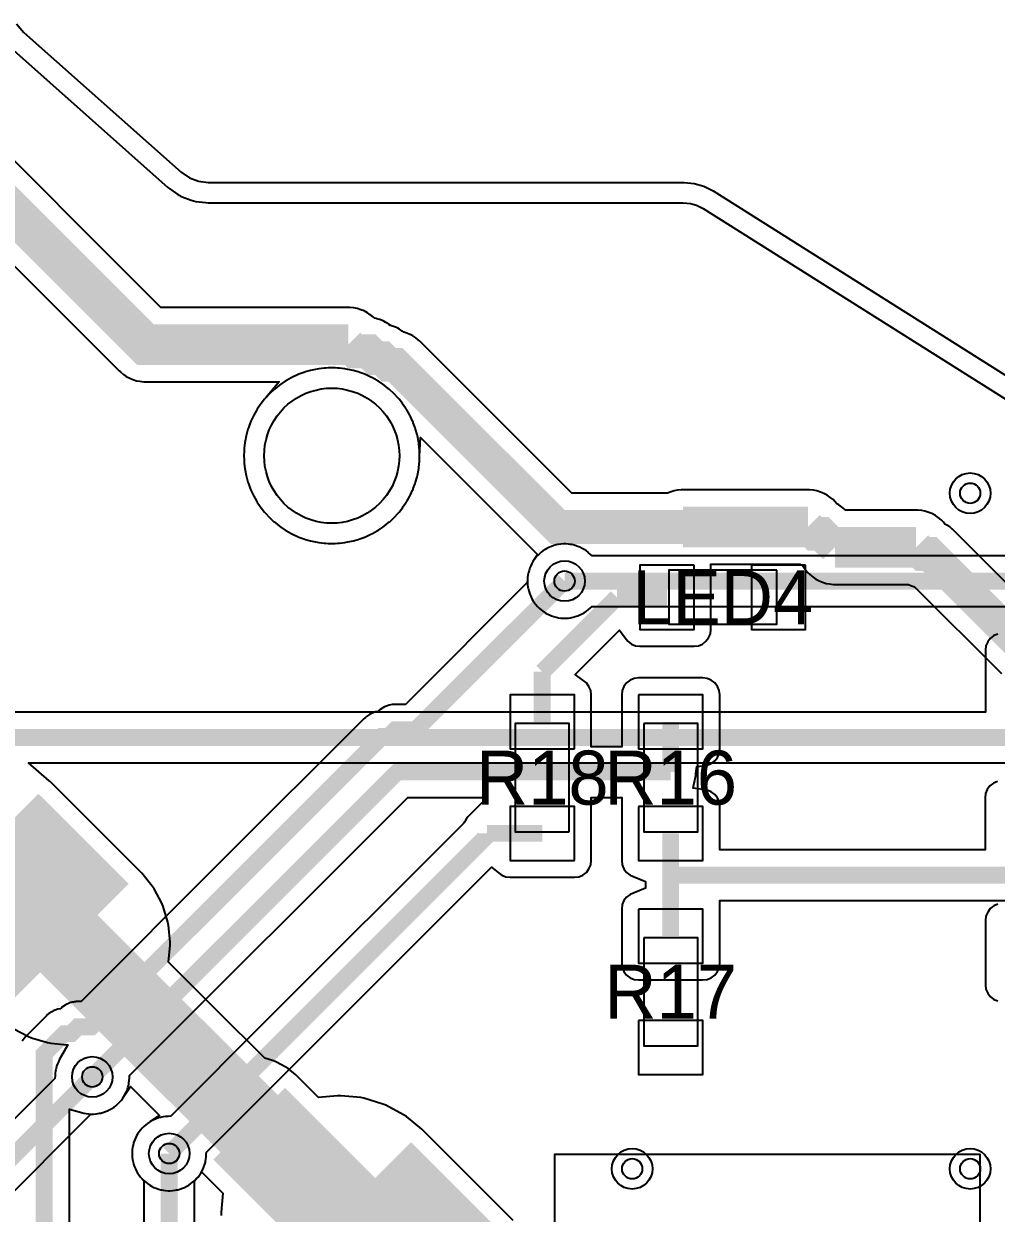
# Model space of a CAD drawing. Header units: millimetres. Extents: x -74 to 74, y -33 to 26.
# Drawn here: x 11 to 25.39, y 4.34 to 21.95 of the extents above; entities that cross this region are included whole.
import ezdxf
from ezdxf.enums import TextEntityAlignment as Align

# ---------------------------------------------------------------- set-up
doc = ezdxf.new("R2010")
doc.units = ezdxf.units.MM
for name, color, linetype in [('COBRE_BAIXO', 7, 'Continuous'), ('COBRE_CIMA', 7, 'Continuous'), ('CONTORNO', 7, 'Continuous'), ('CORPOS_CIMA', 7, 'Continuous'), ('FUROS', 7, 'Continuous'), ('PADS_CIMA', 7, 'Continuous'), ('PLANO_GND_BAIXO', 7, 'Continuous'), ('PLANO_GND_CIMA', 7, 'Continuous'), ('REFS_CIMA', 7, 'Continuous'), ('VIAS', 7, 'Continuous')]:
    doc.layers.add(name, color=color, linetype=linetype)

msp = doc.modelspace()

# ---------------------------------------------------------------- linework, layer by layer
at = {"layer": 'COBRE_BAIXO'}
for points, const_width in [([(19, 13.7), (25.9, 13.7), (26, 13.8), (28.6, 13.8), (29.4, 14.6), (29.6, 14.6), (29.7, 14.7), (30.3, 14.7), (30.4, 14.6), (30.6, 14.6), (31.2, 14), (31.2, 13.8), (31.3, 13.7), (31.3, 11.8), (34.2, 8.9), (34.2, 8.8), (34.3, 8.7), (34.3, 7.7), (34.5, 7.5)], 0.25), ([(26.783, 12.2), (26.783, 11.458), (26.708, 11.383), (10.3, 11.383), (9.552, 12.131), (8.939, 12.131)], 0.25), ([(10.333, 9.667), (11.667, 8.333)], 2.5), ([(11.667, 8.333), (14.333, 5.667)], 1.2), ([(12.013, 6.36), (10.219, 4.566), (10.219, -12.451)], 0.25), ([(14.333, 5.667), (15.667, 4.333)], 1.5), ([(15.667, 4.333), (17, 3), (17, 0.81), (20.333, 0.81)], 3), ([(22.276, -16.202), (13.151, -7.077), (13.151, 5.226)], 0.25)]:
    msp.add_lwpolyline(points, dxfattribs=dict(at, const_width=const_width))
at = {"layer": 'COBRE_CIMA'}
for points, const_width in [([(9.6, 20.4), (12.8, 17.2), (15.8, 17.2)], 0.6), ([(15.8, 17.2), (15.9, 17.1), (16.1, 17.1), (16.2, 17), (16.3, 17), (16.4, 16.9), (16.5, 16.9), (18.9, 14.5), (20.75, 14.5)], 0.5), ([(20.75, 14.5), (22.6, 14.5)], 0.6), ([(22.6, 14.5), (22.7, 14.4), (22.8, 14.4), (23, 14.2)], 0.5), ([(23, 14.2), (24.2, 14.2)], 0.6), ([(24.2, 14.2), (24.3, 14.1), (24.4, 14.1), (27.1, 11.4), (28.4, 11.4), (28.5, 11.3), (28.6, 11.3), (29.3, 10.6)], 0.5), ([(5.2, -16), (11.3, -9.9), (11.3, 6.7), (11.6, 7), (11.7, 7), (11.8, 7.1), (12, 7.1), (16.3, 11.4), (16.4, 11.4), (16.5, 11.5), (16.8, 11.5), (19, 13.7)], 0.25), ([(18.67, 12.357), (19.773, 13.46)], 0.25), ([(20.515, 13.46), (19.773, 13.46)], 0.25), ([(18.67, 11.615), (18.67, 12.357)], 0.25), ([(20.57, 11.615), (20.57, 10.873)], 0.25), ([(12.013, 6.36), (16.526, 10.873), (20.57, 10.873)], 0.25), ([(17.853, 9.965), (17.853, 9.928), (13.151, 5.226)], 0.25), ([(18.67, 9.965), (17.853, 9.965)], 0.25), ([(20.57, 9.965), (20.57, 9.348)], 0.25), ([(20.57, 9.348), (20.57, 8.445)], 0.25), ([(20.57, 9.348), (25.92, 9.348)], 0.25)]:
    msp.add_lwpolyline(points, dxfattribs=dict(at, const_width=const_width))
at = {"layer": 'CONTORNO'}
msp.add_lwpolyline([(10.893, 21.949), (11.001, 21.821), (13.33, 19.752), (13.449, 19.669), (13.584, 19.618), (13.728, 19.6), (20.769, 19.6), (20.918, 19.586), (21.062, 19.544), (21.196, 19.477), (27.304, 15.623), (27.438, 15.556), (27.582, 15.514), (27.731, 15.5), (33.38, 15.5), (33.499, 15.491), (33.615, 15.465), (39.885, 13.535), (40.001, 13.509), (40.12, 13.5), (49.5, 13.5)], dxfattribs=at)
at = {"layer": 'CORPOS_CIMA'}
for points in [[(22.14, 13.86), (20.54, 13.86), (20.54, 13.06), (22.14, 13.06)], [(19.07, 9.99), (19.07, 11.59), (18.27, 11.59), (18.27, 9.99)], [(20.17, 11.59), (20.17, 9.99), (20.97, 9.99), (20.97, 11.59)], [(20.17, 8.42), (20.17, 6.82), (20.97, 6.82), (20.97, 8.42)], [(25.15, -1.09), (25.15, 5.21), (18.85, 5.21), (18.85, -1.09)]]:
    msp.add_lwpolyline(points, close=True, dxfattribs=at)
at = {"layer": 'FUROS'}
msp.add_lwpolyline([(16.556, 15.556), (16.553, 15.478), (16.544, 15.4), (16.528, 15.323), (16.507, 15.247), (16.48, 15.173), (16.447, 15.102), (16.409, 15.034), (16.365, 14.968), (16.316, 14.907), (16.263, 14.849), (16.205, 14.796), (16.144, 14.747), (16.078, 14.703), (16.01, 14.665), (15.939, 14.632), (15.865, 14.605), (15.789, 14.584), (15.712, 14.568), (15.634, 14.559), (15.556, 14.556), (15.478, 14.559), (15.4, 14.568), (15.323, 14.584), (15.247, 14.605), (15.173, 14.632), (15.102, 14.665), (15.034, 14.703), (14.968, 14.747), (14.907, 14.796), (14.849, 14.849), (14.796, 14.907), (14.747, 14.968), (14.703, 15.034), (14.665, 15.102), (14.632, 15.173), (14.605, 15.247), (14.584, 15.323), (14.568, 15.4), (14.559, 15.478), (14.556, 15.556), (14.559, 15.634), (14.568, 15.712), (14.584, 15.789), (14.605, 15.865), (14.632, 15.939), (14.665, 16.01), (14.703, 16.078), (14.747, 16.144), (14.796, 16.205), (14.849, 16.263), (14.907, 16.316), (14.968, 16.365), (15.034, 16.409), (15.102, 16.447), (15.173, 16.48), (15.247, 16.507), (15.323, 16.528), (15.4, 16.544), (15.478, 16.553), (15.556, 16.556), (15.634, 16.553), (15.712, 16.544), (15.789, 16.528), (15.865, 16.507), (15.939, 16.48), (16.01, 16.447), (16.078, 16.409), (16.144, 16.365), (16.205, 16.316), (16.263, 16.263), (16.316, 16.205), (16.365, 16.144), (16.409, 16.078), (16.447, 16.01), (16.48, 15.939), (16.507, 15.865), (16.528, 15.789), (16.544, 15.712), (16.553, 15.634)], close=True, dxfattribs=at)
at = {"layer": 'PADS_CIMA'}
for points in [[(20.915, 13.935), (20.115, 13.935), (20.115, 12.985), (20.915, 12.985)], [(22.565, 13.935), (21.765, 13.935), (21.765, 12.985), (22.565, 12.985)], [(19.145, 11.215), (19.145, 12.015), (18.195, 12.015), (18.195, 11.215)], [(20.095, 12.015), (20.095, 11.215), (21.045, 11.215), (21.045, 12.015)], [(19.145, 9.565), (19.145, 10.365), (18.195, 10.365), (18.195, 9.565)], [(20.095, 10.365), (20.095, 9.565), (21.045, 9.565), (21.045, 10.365)], [(20.095, 8.845), (20.095, 8.045), (21.045, 8.045), (21.045, 8.845)], [(20.095, 7.195), (20.095, 6.395), (21.045, 6.395), (21.045, 7.195)]]:
    msp.add_lwpolyline(points, close=True, dxfattribs=at)
at = {"layer": 'PLANO_GND_BAIXO'}
for points in [[(10.802, 21.597), (13.131, 19.528), (13.158, 19.506), (13.277, 19.423), (13.277, 19.423), (13.298, 19.41), (13.32, 19.398), (13.343, 19.388), (13.343, 19.388), (13.478, 19.337), (13.512, 19.327), (13.547, 19.32), (13.691, 19.302), (13.691, 19.302), (13.728, 19.3), (13.728, 19.3), (20.755, 19.3), (20.861, 19.29), (20.861, 19.29), (20.952, 19.264), (21.049, 19.215), (27.144, 15.369)], [(25.739, 14.075), (19.406, 14.075), (19.377, 14.1), (19.354, 14.12), (19.348, 14.126), (19.348, 14.126), (19.322, 14.146), (19.289, 14.168), (19.261, 14.184), (19.225, 14.201), (19.195, 14.214), (19.158, 14.226), (19.126, 14.235), (19.126, 14.235), (19.107, 14.239), (19.088, 14.243), (19.088, 14.243), (19.056, 14.247), (19.055, 14.247), (19.016, 14.249), (18.984, 14.249), (18.945, 14.247), (18.944, 14.247), (18.912, 14.243), (18.912, 14.243), (18.893, 14.239), (18.874, 14.235), (18.874, 14.235), (18.842, 14.226), (18.805, 14.214), (18.775, 14.201), (18.739, 14.184), (18.711, 14.168), (18.678, 14.146), (18.652, 14.126), (18.623, 14.1), (18.6, 14.077), (18.574, 14.047), (18.554, 14.021), (18.532, 13.989), (18.516, 13.961), (18.499, 13.925), (18.486, 13.895), (18.474, 13.858), (18.465, 13.826), (18.465, 13.826), (18.461, 13.807), (18.457, 13.788), (18.457, 13.788), (18.453, 13.756), (18.453, 13.755), (18.451, 13.716), (18.451, 13.684), (18.453, 13.645), (18.453, 13.644), (18.457, 13.612), (18.457, 13.612), (18.461, 13.593), (18.465, 13.574), (18.465, 13.574), (18.474, 13.542), (18.486, 13.505), (18.499, 13.475), (18.516, 13.439), (18.532, 13.411), (18.554, 13.379), (18.574, 13.352), (18.6, 13.323), (18.623, 13.3), (18.652, 13.274), (18.678, 13.254), (18.711, 13.232), (18.739, 13.216), (18.775, 13.199), (18.805, 13.186), (18.842, 13.174), (18.874, 13.165), (18.874, 13.165), (18.893, 13.161), (18.912, 13.157), (18.912, 13.157), (18.944, 13.153), (18.945, 13.153), (18.984, 13.15), (19.016, 13.15), (19.055, 13.153), (19.056, 13.153), (19.088, 13.157), (19.088, 13.157), (19.107, 13.161), (19.126, 13.165), (19.126, 13.165), (19.158, 13.174), (19.195, 13.186), (19.225, 13.199), (19.261, 13.216), (19.289, 13.232), (19.322, 13.254), (19.348, 13.274), (19.348, 13.274), (19.354, 13.28), (19.377, 13.3), (19.406, 13.325), (25.625, 13.325)], [(25.41, 12.916), (25.35, 12.892), (25.298, 12.852), (25.259, 12.8), (25.233, 12.74), (25.225, 12.675), (25.225, 11.758), (10.455, 11.758)], [(18.237, 4.237), (16.904, 5.571), (16.904, 5.571), (16.886, 5.587), (16.659, 5.774), (16.618, 5.801), (16.358, 5.94), (16.313, 5.958), (16.032, 6.044), (16.032, 6.044), (15.984, 6.053), (15.691, 6.082), (15.642, 6.082), (15.36, 6.054), (15.04, 6.374), (15.04, 6.374), (15.022, 6.39), (15.022, 6.39), (14.909, 6.484), (14.868, 6.511), (14.738, 6.58), (14.738, 6.58), (14.72, 6.588), (14.693, 6.599), (14.693, 6.599), (14.564, 6.638), (13.853, 7.349), (13.141, 8.061), (13.165, 8.309), (13.165, 8.358), (13.141, 8.602), (13.132, 8.65), (13.061, 8.884), (13.042, 8.93), (12.927, 9.146), (12.899, 9.186), (12.744, 9.376), (12.744, 9.376), (12.727, 9.394), (12.727, 9.394), (11.394, 10.727), (11.394, 10.727), (11.389, 10.731), (11.376, 10.744), (11.376, 10.744), (11.068, 11.008), (26.708, 11.008)], [(25.41, 8.916), (25.35, 8.892), (25.298, 8.852), (25.259, 8.8), (25.233, 8.74), (25.225, 8.675), (25.225, 7.725), (25.233, 7.66), (25.259, 7.6), (25.298, 7.548), (25.35, 7.508), (25.41, 7.484)], [(10.854, 7.074), (11.07, 6.958), (11.116, 6.939), (11.35, 6.868), (11.398, 6.859), (11.642, 6.835), (11.643, 6.835), (11.652, 6.834), (11.545, 6.649), (11.529, 6.621), (11.512, 6.585), (11.499, 6.555), (11.486, 6.518), (11.478, 6.486), (11.478, 6.486), (11.474, 6.467), (11.47, 6.448), (11.47, 6.448), (11.47, 6.443), (11.466, 6.415), (11.463, 6.376), (11.463, 6.375), (11.461, 6.338), (9.954, 4.831)], [(10.594, 4.411), (11.991, 5.808), (12.028, 5.811), (12.029, 5.811), (12.069, 5.813), (12.096, 5.817), (12.101, 5.817), (12.101, 5.817), (12.12, 5.821), (12.139, 5.825), (12.139, 5.825), (12.171, 5.833), (12.208, 5.846), (12.238, 5.859), (12.274, 5.876), (12.302, 5.892), (12.335, 5.914), (12.361, 5.934), (12.39, 5.96), (12.413, 5.983), (12.439, 6.013), (12.459, 6.038), (12.481, 6.071), (12.481, 6.072), (12.579, 6.219), (13.007, 5.791), (12.862, 5.694), (12.862, 5.694), (12.829, 5.672), (12.803, 5.652), (12.774, 5.626), (12.751, 5.603), (12.725, 5.574), (12.705, 5.548), (12.683, 5.515), (12.667, 5.487), (12.65, 5.451), (12.637, 5.421), (12.624, 5.384), (12.616, 5.352), (12.616, 5.352), (12.612, 5.333), (12.608, 5.314), (12.608, 5.314), (12.604, 5.282), (12.604, 5.282), (12.601, 5.242), (12.601, 5.21), (12.604, 5.17), (12.604, 5.17), (12.608, 5.138), (12.608, 5.138), (12.612, 5.119), (12.616, 5.1), (12.616, 5.1), (12.624, 5.068), (12.637, 5.031), (12.65, 5.001), (12.667, 4.965), (12.683, 4.937), (12.705, 4.904), (12.725, 4.878), (12.725, 4.878), (12.731, 4.872), (12.751, 4.849), (12.776, 4.82), (12.776, -7.077)], [(13.526, -6.922), (13.526, 4.824), (13.528, 4.826), (13.551, 4.849), (13.577, 4.878), (13.597, 4.904), (13.619, 4.937), (13.63, 4.956), (13.946, 4.64), (13.918, 4.358), (13.918, 4.309)]]:
    msp.add_lwpolyline(points, dxfattribs=at)
msp.add_lwpolyline([(16.823, 15.264), (16.838, 15.341), (16.842, 15.364), (16.842, 15.364), (16.851, 15.442), (16.853, 15.466), (16.853, 15.466), (16.854, 15.505), (16.856, 15.544), (16.856, 15.544), (16.856, 15.568), (16.856, 15.568), (16.854, 15.607), (16.853, 15.646), (16.853, 15.646), (16.851, 15.67), (16.842, 15.748), (16.842, 15.748), (16.838, 15.771), (16.823, 15.848), (16.823, 15.848), (16.817, 15.871), (16.817, 15.871), (16.796, 15.946), (16.796, 15.947), (16.788, 15.969), (16.761, 16.043), (16.761, 16.043), (16.758, 16.052), (16.752, 16.065), (16.719, 16.136), (16.709, 16.157), (16.67, 16.225), (16.67, 16.225), (16.666, 16.233), (16.658, 16.245), (16.658, 16.245), (16.614, 16.31), (16.601, 16.33), (16.552, 16.391), (16.537, 16.409), (16.537, 16.409), (16.533, 16.413), (16.483, 16.467), (16.483, 16.467), (16.467, 16.483), (16.467, 16.483), (16.413, 16.533), (16.409, 16.537), (16.409, 16.537), (16.391, 16.552), (16.33, 16.601), (16.31, 16.614), (16.245, 16.658), (16.245, 16.658), (16.233, 16.666), (16.225, 16.67), (16.225, 16.67), (16.157, 16.709), (16.136, 16.719), (16.065, 16.752), (16.052, 16.758), (16.043, 16.761), (16.043, 16.761), (15.969, 16.788), (15.947, 16.796), (15.946, 16.796), (15.871, 16.817), (15.871, 16.817), (15.848, 16.823), (15.848, 16.823), (15.771, 16.838), (15.748, 16.842), (15.748, 16.842), (15.67, 16.851), (15.646, 16.853), (15.646, 16.853), (15.607, 16.854), (15.568, 16.856), (15.568, 16.856), (15.544, 16.856), (15.544, 16.856), (15.505, 16.854), (15.466, 16.853), (15.466, 16.853), (15.442, 16.851), (15.364, 16.842), (15.364, 16.842), (15.341, 16.838), (15.264, 16.823), (15.264, 16.823), (15.241, 16.817), (15.241, 16.817), (15.166, 16.796), (15.165, 16.796), (15.143, 16.788), (15.069, 16.761), (15.069, 16.761), (15.06, 16.758), (15.047, 16.752), (14.976, 16.719), (14.955, 16.709), (14.887, 16.67), (14.887, 16.67), (14.879, 16.666), (14.867, 16.658), (14.867, 16.658), (14.802, 16.614), (14.782, 16.601), (14.721, 16.552), (14.703, 16.537), (14.703, 16.537), (14.698, 16.533), (14.645, 16.483), (14.645, 16.483), (14.629, 16.467), (14.629, 16.467), (14.579, 16.413), (14.575, 16.409), (14.575, 16.409), (14.56, 16.391), (14.511, 16.33), (14.498, 16.31), (14.454, 16.245), (14.454, 16.245), (14.447, 16.233), (14.442, 16.225), (14.442, 16.225), (14.403, 16.157), (14.393, 16.136), (14.36, 16.065), (14.354, 16.052), (14.351, 16.043), (14.351, 16.043), (14.323, 15.969), (14.316, 15.947), (14.316, 15.946), (14.295, 15.871), (14.295, 15.871), (14.289, 15.848), (14.289, 15.848), (14.274, 15.771), (14.27, 15.748), (14.27, 15.748), (14.261, 15.67), (14.259, 15.646), (14.259, 15.646), (14.258, 15.607), (14.256, 15.568), (14.256, 15.568), (14.256, 15.544), (14.256, 15.544), (14.258, 15.505), (14.259, 15.466), (14.259, 15.466), (14.261, 15.442), (14.27, 15.364), (14.27, 15.364), (14.274, 15.341), (14.289, 15.264), (14.289, 15.264), (14.295, 15.241), (14.295, 15.241), (14.316, 15.166), (14.316, 15.165), (14.323, 15.143), (14.351, 15.069), (14.351, 15.069), (14.354, 15.06), (14.36, 15.047), (14.393, 14.976), (14.403, 14.955), (14.442, 14.887), (14.442, 14.887), (14.447, 14.879), (14.454, 14.867), (14.454, 14.867), (14.498, 14.802), (14.511, 14.782), (14.56, 14.721), (14.575, 14.703), (14.575, 14.703), (14.579, 14.698), (14.629, 14.645), (14.629, 14.645), (14.645, 14.629), (14.645, 14.629), (14.698, 14.579), (14.703, 14.575), (14.703, 14.575), (14.721, 14.56), (14.782, 14.511), (14.802, 14.498), (14.867, 14.454), (14.867, 14.454), (14.879, 14.447), (14.887, 14.442), (14.887, 14.442), (14.955, 14.403), (14.976, 14.393), (15.047, 14.36), (15.06, 14.354), (15.069, 14.351), (15.069, 14.351), (15.143, 14.323), (15.165, 14.316), (15.166, 14.316), (15.241, 14.295), (15.241, 14.295), (15.264, 14.289), (15.264, 14.289), (15.341, 14.274), (15.364, 14.27), (15.364, 14.27), (15.442, 14.261), (15.466, 14.259), (15.466, 14.259), (15.505, 14.258), (15.544, 14.256), (15.544, 14.256), (15.568, 14.256), (15.568, 14.256), (15.607, 14.258), (15.646, 14.259), (15.646, 14.259), (15.67, 14.261), (15.748, 14.27), (15.748, 14.27), (15.771, 14.274), (15.848, 14.289), (15.848, 14.289), (15.871, 14.295), (15.871, 14.295), (15.946, 14.316), (15.947, 14.316), (15.969, 14.323), (16.043, 14.351), (16.043, 14.351), (16.052, 14.354), (16.065, 14.36), (16.136, 14.393), (16.157, 14.403), (16.225, 14.442), (16.225, 14.442), (16.233, 14.447), (16.245, 14.454), (16.245, 14.454), (16.31, 14.498), (16.33, 14.511), (16.391, 14.56), (16.409, 14.575), (16.409, 14.575), (16.413, 14.579), (16.467, 14.629), (16.467, 14.629), (16.483, 14.645), (16.483, 14.645), (16.533, 14.698), (16.537, 14.703), (16.537, 14.703), (16.552, 14.721), (16.601, 14.782), (16.614, 14.802), (16.658, 14.867), (16.658, 14.867), (16.666, 14.879), (16.67, 14.887), (16.67, 14.887), (16.709, 14.955), (16.719, 14.976), (16.752, 15.047), (16.758, 15.06), (16.761, 15.069), (16.761, 15.069), (16.788, 15.143), (16.796, 15.165), (16.796, 15.166), (16.817, 15.241), (16.817, 15.241), (16.823, 15.264), (16.823, 15.264)], close=True, dxfattribs=at)
at = {"layer": 'PLANO_GND_CIMA'}
for points in [[(10.802, 21.597), (13.131, 19.528), (13.158, 19.506), (13.277, 19.423), (13.277, 19.423), (13.298, 19.41), (13.32, 19.398), (13.343, 19.388), (13.343, 19.388), (13.478, 19.337), (13.512, 19.327), (13.547, 19.32), (13.691, 19.302), (13.691, 19.302), (13.728, 19.3), (13.728, 19.3), (20.755, 19.3), (20.861, 19.29), (20.861, 19.29), (20.952, 19.264), (21.049, 19.215), (27.144, 15.369)], [(27.307, 11.9), (24.754, 14.454), (24.753, 14.454), (24.737, 14.469), (24.735, 14.47), (24.735, 14.47), (24.698, 14.501), (24.657, 14.528), (24.657, 14.528), (24.627, 14.544), (24.605, 14.571), (24.605, 14.571), (24.571, 14.605), (24.525, 14.643), (24.485, 14.67), (24.485, 14.67), (24.433, 14.698), (24.387, 14.716), (24.331, 14.733), (24.283, 14.743), (24.224, 14.749), (24.2, 14.75), (24.2, 14.75), (23.16, 14.75), (23.098, 14.801), (23.098, 14.801), (23.077, 14.815), (23.057, 14.828), (23.057, 14.828), (23.027, 14.844), (23.005, 14.871), (23.005, 14.871), (22.971, 14.905), (22.925, 14.943), (22.885, 14.97), (22.884, 14.97), (22.833, 14.998), (22.787, 15.016), (22.731, 15.034), (22.683, 15.043), (22.625, 15.049), (22.6, 15.05), (22.6, 15.05), (20.75, 15.05), (20.75, 15.05), (20.726, 15.049), (20.667, 15.043), (20.619, 15.034), (20.619, 15.034), (20.563, 15.016), (20.523, 15), (20.523, 15), (19.107, 15), (16.854, 17.254), (16.854, 17.254), (16.837, 17.268), (16.835, 17.27), (16.835, 17.27), (16.797, 17.301), (16.757, 17.328), (16.757, 17.328), (16.734, 17.341), (16.714, 17.351), (16.713, 17.352), (16.668, 17.37), (16.621, 17.384), (16.616, 17.386), (16.6, 17.399), (16.598, 17.401), (16.597, 17.401), (16.557, 17.428), (16.557, 17.428), (16.534, 17.441), (16.514, 17.451), (16.514, 17.451), (16.468, 17.47), (16.423, 17.484), (16.423, 17.484), (16.398, 17.5), (16.398, 17.501), (16.365, 17.523), (16.357, 17.528), (16.357, 17.528), (16.314, 17.552), (16.275, 17.568), (16.275, 17.568), (16.268, 17.57), (16.262, 17.572), (16.262, 17.572), (16.243, 17.578), (16.221, 17.584), (16.212, 17.586), (16.188, 17.591), (16.171, 17.605), (16.171, 17.605), (16.132, 17.637), (16.125, 17.643), (16.125, 17.643), (16.105, 17.656), (16.085, 17.67), (16.084, 17.67), (16.033, 17.698), (15.987, 17.716), (15.931, 17.733), (15.883, 17.743), (15.825, 17.749), (15.8, 17.75), (15.8, 17.75), (13.028, 17.75), (9.989, 20.789)], [(9.265, 19.957), (12.411, 16.811), (12.411, 16.811), (12.429, 16.795), (12.429, 16.795), (12.475, 16.757), (12.515, 16.73), (12.515, 16.73), (12.567, 16.702), (12.613, 16.684), (12.669, 16.666), (12.717, 16.657), (12.775, 16.651), (12.8, 16.65), (12.8, 16.65), (14.78, 16.65), (14.575, 16.409), (14.56, 16.391), (14.511, 16.33), (14.498, 16.31), (14.454, 16.245), (14.454, 16.245), (14.447, 16.233), (14.442, 16.225), (14.442, 16.225), (14.403, 16.157), (14.393, 16.136), (14.36, 16.065), (14.354, 16.052), (14.351, 16.043), (14.351, 16.043), (14.323, 15.969), (14.316, 15.947), (14.316, 15.946), (14.295, 15.871), (14.295, 15.871), (14.289, 15.848), (14.289, 15.848), (14.274, 15.771), (14.27, 15.748), (14.27, 15.748), (14.261, 15.67), (14.259, 15.646), (14.259, 15.646), (14.258, 15.607), (14.256, 15.568), (14.256, 15.568), (14.256, 15.544), (14.256, 15.544), (14.258, 15.505), (14.259, 15.466), (14.259, 15.466), (14.261, 15.442), (14.27, 15.364), (14.27, 15.364), (14.274, 15.341), (14.289, 15.264), (14.289, 15.264), (14.295, 15.241), (14.295, 15.241), (14.316, 15.166), (14.316, 15.165), (14.323, 15.143), (14.351, 15.069), (14.351, 15.069), (14.354, 15.06), (14.36, 15.047), (14.393, 14.976), (14.403, 14.955), (14.442, 14.887), (14.442, 14.887), (14.447, 14.879), (14.454, 14.867), (14.454, 14.867), (14.498, 14.802), (14.511, 14.782), (14.56, 14.721), (14.575, 14.703), (14.575, 14.703), (14.579, 14.698), (14.629, 14.645), (14.629, 14.645), (14.645, 14.629), (14.645, 14.629), (14.698, 14.579), (14.703, 14.575), (14.703, 14.575), (14.721, 14.56), (14.782, 14.511), (14.802, 14.498), (14.867, 14.454), (14.867, 14.454), (14.879, 14.447), (14.887, 14.442), (14.887, 14.442), (14.955, 14.403), (14.976, 14.393), (15.047, 14.36), (15.06, 14.354), (15.069, 14.351), (15.069, 14.351), (15.143, 14.323), (15.165, 14.316), (15.166, 14.316), (15.241, 14.295), (15.241, 14.295), (15.264, 14.289), (15.264, 14.289), (15.341, 14.274), (15.364, 14.27), (15.364, 14.27), (15.442, 14.261), (15.466, 14.259), (15.466, 14.259), (15.505, 14.258), (15.544, 14.256), (15.544, 14.256), (15.568, 14.256), (15.568, 14.256), (15.607, 14.258), (15.646, 14.259), (15.646, 14.259), (15.67, 14.261), (15.748, 14.27), (15.748, 14.27), (15.771, 14.274), (15.848, 14.289), (15.848, 14.289), (15.871, 14.295), (15.871, 14.295), (15.946, 14.316), (15.947, 14.316), (15.969, 14.323), (16.043, 14.351), (16.043, 14.351), (16.052, 14.354), (16.065, 14.36), (16.136, 14.393), (16.157, 14.403), (16.225, 14.442), (16.225, 14.442), (16.233, 14.447), (16.245, 14.454), (16.245, 14.454), (16.31, 14.498), (16.33, 14.511), (16.391, 14.56), (16.409, 14.575), (16.409, 14.575), (16.413, 14.579), (16.467, 14.629), (16.467, 14.629), (16.483, 14.645), (16.483, 14.645), (16.533, 14.698), (16.537, 14.703), (16.537, 14.703), (16.552, 14.721), (16.601, 14.782), (16.614, 14.802), (16.658, 14.867), (16.658, 14.867), (16.666, 14.879), (16.67, 14.887), (16.67, 14.887), (16.709, 14.955), (16.719, 14.976), (16.752, 15.047), (16.758, 15.06), (16.761, 15.069), (16.761, 15.069), (16.788, 15.143), (16.796, 15.165), (16.796, 15.166), (16.817, 15.241), (16.817, 15.241), (16.823, 15.264), (16.823, 15.264), (16.838, 15.341), (16.842, 15.364), (16.842, 15.364), (16.851, 15.442), (16.853, 15.466), (16.856, 15.544), (16.856, 15.546), (16.867, 15.826), (18.546, 14.146), (18.601, 14.092), (18.532, 13.989), (18.532, 13.989), (18.516, 13.961), (18.499, 13.925), (18.486, 13.895), (18.474, 13.858), (18.465, 13.826), (18.465, 13.826), (18.461, 13.807), (18.457, 13.788), (18.457, 13.788), (18.457, 13.783), (18.453, 13.755), (18.451, 13.716), (18.451, 13.715), (18.448, 13.678), (16.645, 11.875), (16.5, 11.875), (16.5, 11.875), (16.488, 11.874), (16.476, 11.874), (16.475, 11.874), (16.451, 11.871), (16.451, 11.871), (16.403, 11.862), (16.403, 11.862), (16.39, 11.858), (16.38, 11.855), (16.38, 11.855), (16.334, 11.836), (16.313, 11.824), (16.272, 11.797), (16.272, 11.797), (16.253, 11.782), (16.252, 11.78), (16.237, 11.769), (16.203, 11.762), (16.18, 11.755), (16.18, 11.755), (16.134, 11.736), (16.113, 11.724), (16.072, 11.697), (16.072, 11.697), (16.053, 11.682), (16.035, 11.665), (16.035, 11.665), (13.94, 9.571), (11.847, 7.478), (11.775, 7.474), (11.764, 7.473), (11.763, 7.473), (11.754, 7.472), (11.751, 7.471), (11.751, 7.471), (11.733, 7.468), (11.715, 7.465), (11.715, 7.465), (11.703, 7.462), (11.703, 7.462), (11.698, 7.46), (11.698, 7.46), (11.68, 7.455), (11.64, 7.439), (11.64, 7.439), (11.637, 7.438), (11.634, 7.436), (11.634, 7.436), (11.615, 7.426), (11.613, 7.425), (11.613, 7.424), (11.572, 7.397), (11.572, 7.397), (11.565, 7.392), (11.557, 7.385), (11.537, 7.369), (11.503, 7.362), (11.503, 7.362), (11.49, 7.358), (11.48, 7.355), (11.48, 7.355), (11.434, 7.336), (11.413, 7.324), (11.372, 7.297), (11.372, 7.297), (11.353, 7.282), (11.335, 7.265), (11.335, 7.265), (11.035, 6.965), (11.035, 6.965), (11.018, 6.947), (11.003, 6.928), (11.003, 6.928), (10.976, 6.887)], [(25.405, 10.732), (25.345, 10.707), (25.293, 10.667), (25.253, 10.615), (25.229, 10.555), (25.22, 10.49), (25.22, 9.723), (21.295, 9.723), (21.295, 10.365), (21.287, 10.43), (21.262, 10.49), (21.222, 10.542), (21.17, 10.582), (21.11, 10.607), (21.045, 10.615), (20.903, 10.634), (20.932, 10.776), (20.941, 10.824), (20.941, 10.824), (20.942, 10.833), (20.944, 10.848), (20.944, 10.85), (20.954, 10.953), (21.044, 10.965), (21.045, 10.965), (21.11, 10.973), (21.17, 10.998), (21.222, 11.038), (21.262, 11.09), (21.287, 11.15), (21.295, 11.215), (21.295, 12.015), (21.287, 12.08), (21.262, 12.14), (21.222, 12.192), (21.17, 12.232), (21.11, 12.257), (21.045, 12.265), (20.095, 12.265), (20.03, 12.257), (19.97, 12.232), (19.918, 12.192), (19.878, 12.14), (19.854, 12.08), (19.845, 12.015), (19.845, 11.248), (19.395, 11.248), (19.395, 12.015), (19.387, 12.08), (19.361, 12.14), (19.322, 12.192), (19.27, 12.232), (19.27, 12.232), (19.159, 12.316), (19.814, 12.971), (19.898, 12.86), (19.898, 12.86), (19.938, 12.808), (19.99, 12.768), (20.05, 12.743), (20.115, 12.735), (20.915, 12.735), (20.98, 12.743), (21.04, 12.768), (21.092, 12.808), (21.131, 12.86), (21.157, 12.92), (21.165, 12.985), (21.165, 13.935), (21.165, 13.95), (22.484, 13.95), (22.486, 13.948), (22.516, 13.936), (22.53, 13.915), (22.557, 13.875), (22.557, 13.875), (22.595, 13.829), (22.629, 13.795), (22.675, 13.757), (22.715, 13.73), (22.715, 13.73), (22.767, 13.702), (22.813, 13.684), (22.869, 13.666), (22.917, 13.657), (22.976, 13.651), (23, 13.65), (23, 13.65), (24.083, 13.65), (24.087, 13.649), (24.132, 13.63), (24.132, 13.63), (24.169, 13.619), (24.169, 13.618), (24.177, 13.616), (24.177, 13.616), (24.177, 13.616), (25.462, 12.331)], [(11.675, -9.9), (11.675, 5.882), (11.855, 5.833), (11.887, 5.825), (11.925, 5.817), (11.925, 5.817), (11.957, 5.813), (11.957, 5.813), (11.997, 5.811), (12.029, 5.811), (12.069, 5.813), (12.069, 5.813), (12.101, 5.817), (12.101, 5.817), (12.12, 5.821), (12.139, 5.825), (12.139, 5.825), (12.171, 5.833), (12.208, 5.846), (12.238, 5.859), (12.274, 5.876), (12.302, 5.892), (12.335, 5.914), (12.361, 5.934), (12.39, 5.96), (12.413, 5.983), (12.439, 6.013), (12.459, 6.038), (12.481, 6.071), (12.497, 6.099), (12.514, 6.135), (12.527, 6.165), (12.54, 6.202), (12.548, 6.234), (12.548, 6.234), (12.552, 6.253), (12.556, 6.272), (12.556, 6.272), (12.556, 6.277), (12.56, 6.304), (12.562, 6.344), (12.562, 6.345), (12.565, 6.382), (16.681, 10.498), (17.857, 10.498), (17.571, 10.212), (17.571, 10.212), (17.559, 10.197), (17.556, 10.193), (17.556, 10.193), (17.529, 10.152), (17.517, 10.131), (17.517, 10.13), (17.507, 10.113), (14.617, 7.223), (13.173, 5.778), (13.136, 5.776), (13.135, 5.776), (13.095, 5.773), (13.068, 5.769), (13.063, 5.769), (13.063, 5.769), (13.044, 5.765), (13.025, 5.761), (13.025, 5.761), (12.993, 5.753), (12.956, 5.74), (12.926, 5.727), (12.89, 5.71), (12.862, 5.694), (12.829, 5.672), (12.803, 5.652), (12.774, 5.626), (12.751, 5.603), (12.725, 5.574), (12.705, 5.548), (12.683, 5.515), (12.667, 5.487), (12.65, 5.451), (12.637, 5.421), (12.624, 5.384), (12.616, 5.352), (12.616, 5.352), (12.612, 5.333), (12.608, 5.314), (12.608, 5.314), (12.604, 5.282), (12.604, 5.282), (12.601, 5.242), (12.601, 5.21), (12.604, 5.17), (12.604, 5.17), (12.608, 5.138), (12.608, 5.138), (12.612, 5.119), (12.616, 5.1), (12.616, 5.1), (12.624, 5.068), (12.637, 5.031), (12.65, 5.001), (12.667, 4.965), (12.683, 4.937), (12.705, 4.904), (12.725, 4.878), (12.751, 4.849), (12.774, 4.826), (12.803, 4.8), (12.829, 4.78), (12.862, 4.758), (12.89, 4.742), (12.926, 4.725), (12.956, 4.712), (12.993, 4.699), (13.025, 4.691), (13.025, 4.691), (13.044, 4.687), (13.063, 4.683), (13.063, 4.683), (13.095, 4.679), (13.095, 4.679), (13.135, 4.676), (13.167, 4.676), (13.207, 4.679), (13.207, 4.679), (13.239, 4.683), (13.239, 4.683), (13.258, 4.687), (13.277, 4.691), (13.277, 4.691), (13.309, 4.699), (13.346, 4.712), (13.376, 4.725), (13.412, 4.742), (13.44, 4.758), (13.473, 4.78), (13.498, 4.8), (13.528, 4.826), (13.551, 4.849), (13.577, 4.878), (13.597, 4.904), (13.619, 4.937), (13.635, 4.965), (13.652, 5.001), (13.665, 5.031), (13.678, 5.068), (13.686, 5.1), (13.686, 5.1), (13.69, 5.119), (13.694, 5.138), (13.694, 5.138), (13.694, 5.143), (13.698, 5.17), (13.7, 5.21), (13.7, 5.211), (13.703, 5.248), (17.919, 9.464), (18.018, 9.388), (18.058, 9.358), (18.07, 9.349), (18.07, 9.348), (18.13, 9.323), (18.195, 9.315), (19.145, 9.315), (19.21, 9.323), (19.27, 9.348), (19.322, 9.388), (19.361, 9.44), (19.387, 9.5), (19.395, 9.565), (19.395, 10.365), (19.395, 10.498), (19.845, 10.498), (19.845, 10.365), (19.845, 9.565), (19.854, 9.5), (19.878, 9.44), (19.918, 9.388), (19.97, 9.348), (20.03, 9.323), (20.195, 9.255), (20.195, 9.155), (20.03, 9.086), (19.97, 9.062), (19.918, 9.022), (19.878, 8.97), (19.854, 8.91), (19.845, 8.845), (19.845, 8.045), (19.854, 7.98), (19.878, 7.92), (19.918, 7.868), (19.97, 7.829), (20.03, 7.803), (20.095, 7.795), (21.045, 7.795), (21.11, 7.803), (21.17, 7.829), (21.222, 7.868), (21.262, 7.92), (21.287, 7.98), (21.295, 8.045), (21.295, 8.845), (21.295, 8.973), (25.92, 8.973)]]:
    msp.add_lwpolyline(points, dxfattribs=at)
at = {"layer": 'VIAS'}
for centre, radius in [((25, 15), 0.3), ((25, 15), 0.15), ((19, 13.7), 0.3), ((19, 13.7), 0.15), ((12.013, 6.36), 0.3), ((12.013, 6.36), 0.15), ((13.151, 5.226), 0.3), ((13.151, 5.226), 0.15), ((20, 5), 0.3), ((25, 5), 0.3), ((20, 5), 0.15), ((25, 5), 0.15)]:
    msp.add_circle(centre, radius, dxfattribs=at)

# ---------------------------------------------------------------- texts
at = {"layer": 'REFS_CIMA'}
for s, p in [('LED4', (21.34, 13.46)), ('R18', (18.67, 10.79)), ('R16', (20.57, 10.79)), ('R17', (20.57, 7.62))]:
    msp.add_text(s, height=0.8, dxfattribs=at).set_placement(p, align=Align.MIDDLE_CENTER)

doc.saveas('drawing.dxf')
